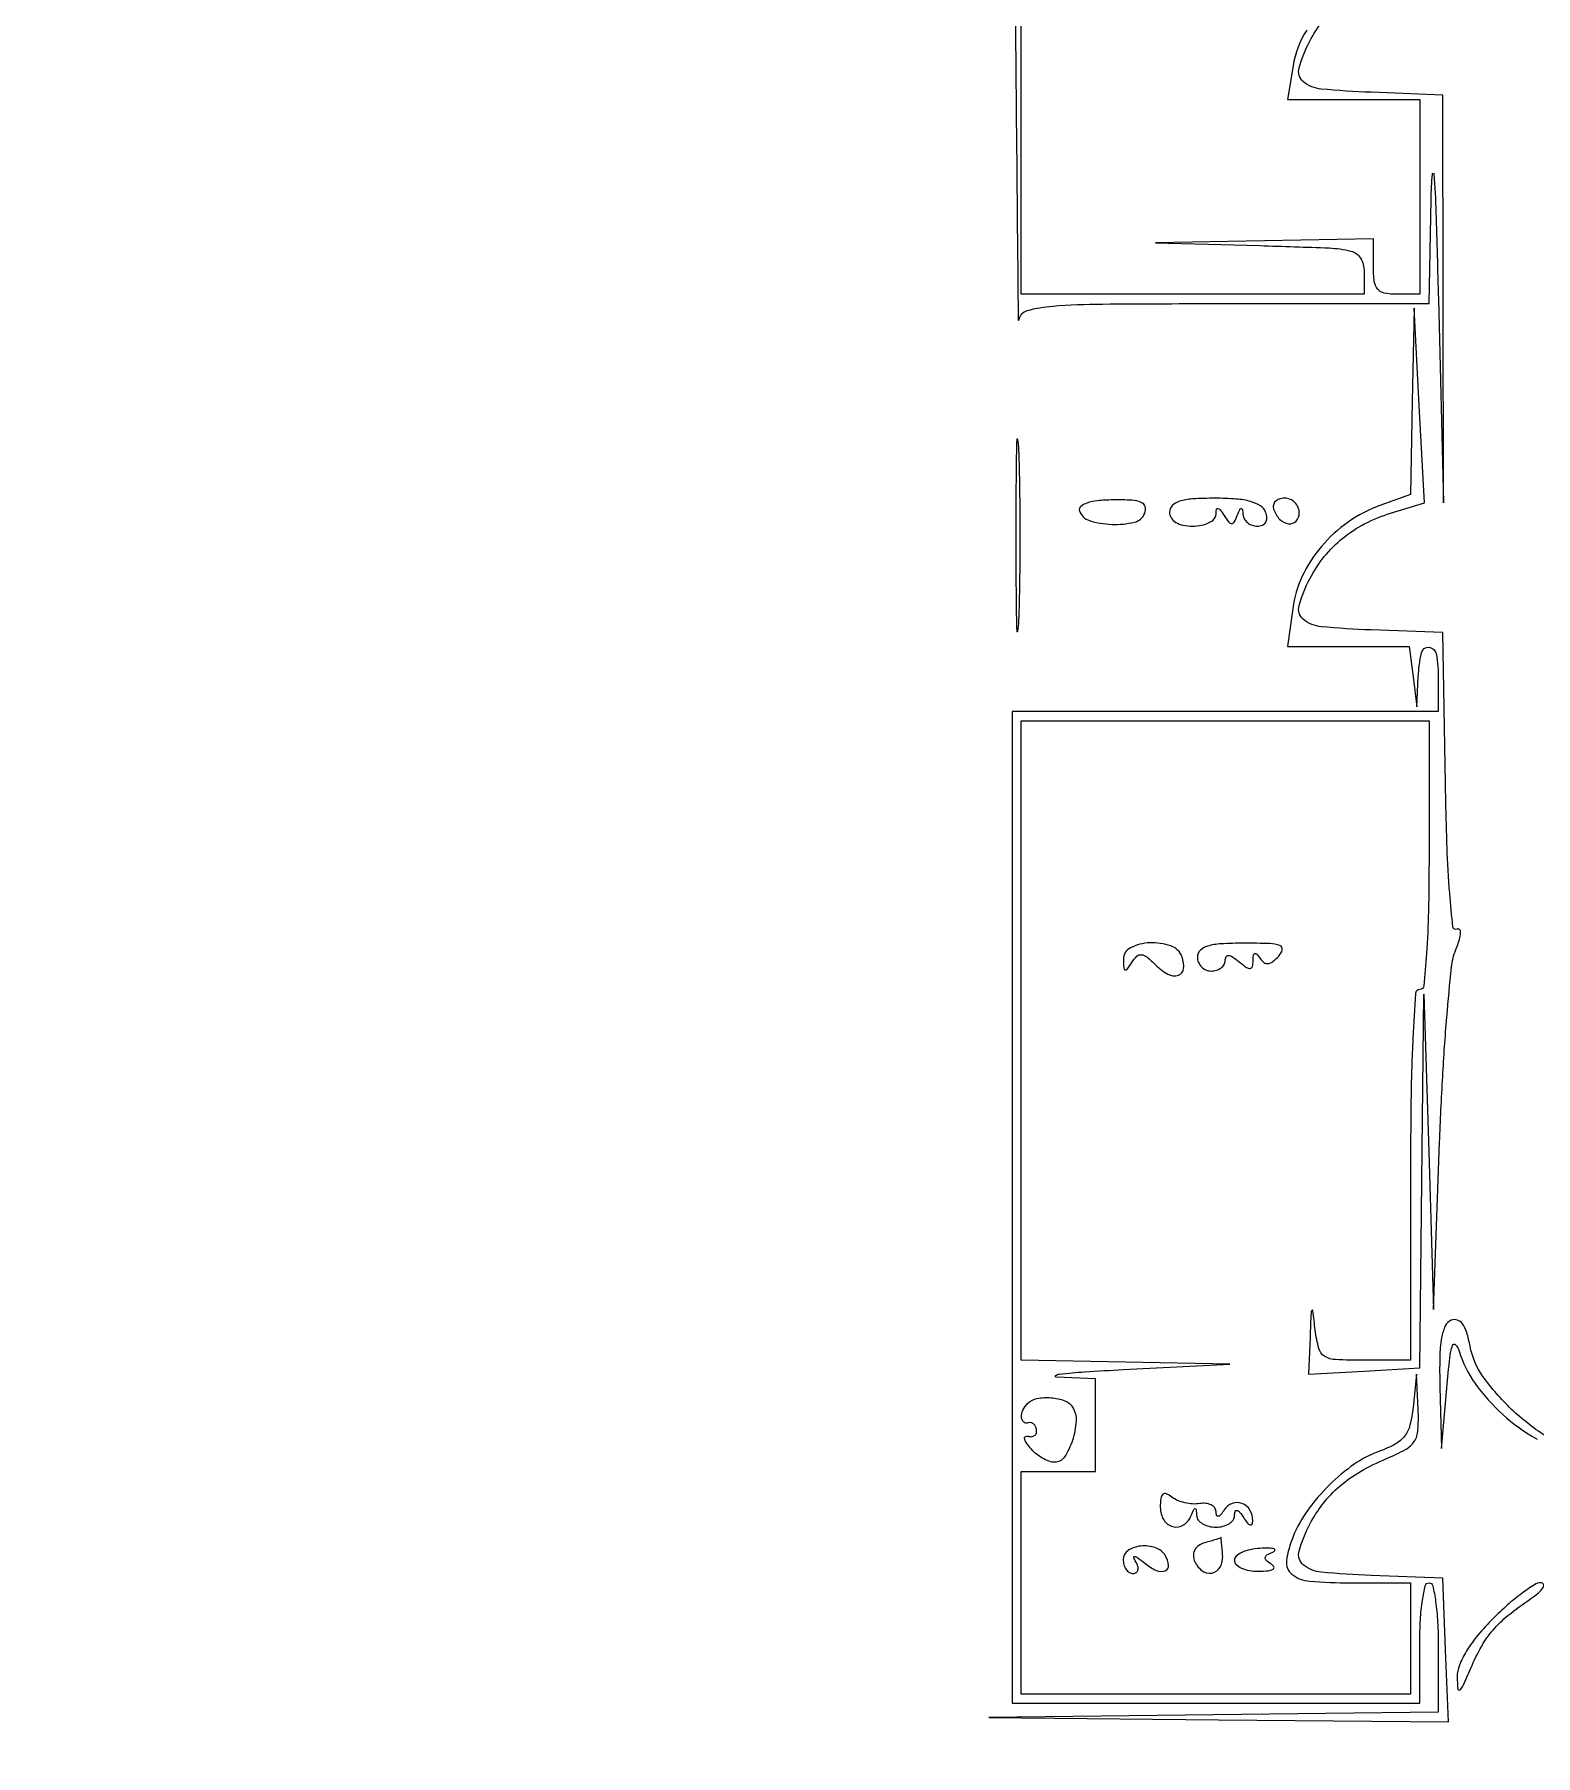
# Model space of a CAD drawing. Extents: x 23 to 255, y 40 to 184.
# Drawn here: x 167.8 to 181.51, y 54.94 to 70.64 of the extents above; entities that cross this region are included whole.
import ezdxf

# ---------------------------------------------------------------- set-up
doc = ezdxf.new("R2010")
doc.units = 0
doc.header["$MEASUREMENT"] = 0

msp = doc.modelspace()

# ---------------------------------------------------------------- linework, layer by layer
for points in [[(207.919475, 175.632891, 0.000007), (191.762556, 175.634099, 0.00002), (173.0434, 175.634494, 0.000013), (151.49745, 175.633531), (95.9364, 175.6296)], [(176.749039, 72.178656, 0.000481), (176.767533, 69.972792, 0.000067), (176.785856, 68.040068, 0.931447), (176.794298, 68.03955, -0.302283), (176.868578, 68.124344, -0.046471), (177.100782, 68.164544, -0.017973), (177.553929, 68.183863, -0.001666), (178.6752, 68.1876), (180.5364, 68.1876), (180.555054, 69.13935, -0.015706), (180.566831, 69.370041, -0.925013), (180.581269, 69.369975, -0.010648), (180.599492, 69.020001, -0.001216), (180.621854, 68.2299), (180.67, 66.3687), (180.66665, 68.2299), (180.6633, 70.0911), (180.00765, 70.115809, -0.013293), (179.552533, 70.145092, -0.152399), (179.38868, 70.213079, -0.297154), (179.350314, 70.338288, -0.049813), (179.448073, 70.583112, -0.046111), (179.567225, 70.768353, -0.046435)], [(179.420151, 70.68424, 0.102198), (179.295281, 70.357031), (179.245261, 70.0488), (179.848531, 70.0488), (180.4518, 70.0488), (180.4518, 69.1605), (180.4518, 68.2722), (180.2403, 68.2722, -0.047675), (180.128253, 68.282908, -0.173074), (180.067575, 68.31873, -0.144586), (180.037026, 68.38949, -0.030103), (180.0288, 68.526), (180.0288, 68.7798), (179.03475, 68.761716), (178.0407, 68.743632), (178.99245, 68.716645, -0.002832), (179.623464, 68.695176, -0.05082), (179.823877, 68.666682, -0.200631), (179.910948, 68.602019, -0.13481), (179.9442, 68.480929), (179.9442, 68.2722), (178.3791, 68.2722), (176.814, 68.2722), (176.814, 69.9219), (176.814, 71.5716)], [(181.596463, 57.855512, -0.047442), (181.290548, 58.095426, -0.047608), (181.028503, 58.396759, -0.109227), (180.911174, 58.671936, 0.026229), (180.88055, 58.79823, 0.084247), (180.842386, 58.875564, 0.155873), (180.795462, 58.910138, 0.174787), (180.739582, 58.909002, 0.196743), (180.684293, 58.856983, 0.064545), (180.650776, 58.748025, 0.038051), (180.634433, 58.573654, 0.010841), (180.635602, 58.301499), (180.650204, 57.7395), (180.699052, 58.2894, -0.005068), (180.726635, 58.567859, -0.053258), (180.751065, 58.679574, -0.57417), (180.779242, 58.685482, -0.110825), (180.811833, 58.6278, 0.081983), (180.957638, 58.331393, 0.054369), (181.210815, 58.048136, 0.053782), (181.523163, 57.822628, 0.074145)]]:
    msp.add_lwpolyline(points, format="xyb")
for points in [[(180.38376, 67.295145), (180.3672, 66.44499), (180.087291, 66.343774, 0.066423), (179.797614, 66.193103, 0.06394), (179.553361, 65.970085, 0.065554), (179.378413, 65.698451, 0.077135), (179.291777, 65.40524), (179.245122, 65.0574), (179.800801, 65.0574), (180.35648, 65.0574), (180.390601, 64.78245), (180.424722, 64.5075), (180.438261, 64.78245, -0.04012), (180.466693, 65.000944, -0.386836), (180.536485, 65.051085, -0.337735), (180.603786, 64.986263, -0.038204), (180.621, 64.7613), (180.621, 64.4652), (178.6752, 64.4652), (176.7294, 64.4652), (176.7294, 59.9391), (176.7294, 55.413), (178.5906, 55.413), (180.4518, 55.413), (180.4518, 55.9629, -0.013867), (180.457752, 56.177494, -0.024301), (180.476204, 56.354175, -0.022017), (180.502515, 56.486227, -0.345347), (180.5364, 56.5128, -0.350262), (180.570686, 56.485423, -0.020231), (180.596821, 56.343976, -0.022936), (180.615123, 56.154682, -0.012632), (180.621, 55.922104), (180.621, 55.331408), (178.56945, 55.307178), (176.5179, 55.282948), (178.615309, 55.263374), (180.712717, 55.2438), (180.688009, 55.89945), (180.6633, 56.5551), (180.00765, 56.579809, -0.013293), (179.552533, 56.609092, -0.152399), (179.38868, 56.677079, -0.297154), (179.350314, 56.802288, -0.049813), (179.448073, 57.047112, -0.046538), (179.569578, 57.235657, -0.049302), (179.721775, 57.394516, -0.04592), (179.911916, 57.529259, -0.03225), (180.147076, 57.645845, 0.02556), (180.322036, 57.729689, 0.125255), (180.401823, 57.803604, 0.128104), (180.435638, 57.905796, 0.02724), (180.437578, 58.094733), (180.423357, 58.4163), (180.391095, 58.114532, -0.034795), (180.362219, 57.952225, -0.102546), (180.313161, 57.85067, -0.105121), (180.228565, 57.778406, -0.03764), (180.083107, 57.713061, 0.06528), (179.854061, 57.594588, 0.042901), (179.625452, 57.404569, 0.042385), (179.429018, 57.174571, 0.057297), (179.29619, 56.9358, 0.06229), (179.235116, 56.714068, 0.265986), (179.283578, 56.59116, 0.150811), (179.445338, 56.527314, 0.019141), (179.82435, 56.5128), (180.3672, 56.5128), (180.3672, 56.0052), (180.3672, 55.4976), (178.5906, 55.4976), (176.814, 55.4976), (176.814, 56.5128), (176.814, 57.528), (177.1524, 57.528), (177.4908, 57.528), (177.4908, 57.951), (177.4908, 58.374), (177.13125, 58.390875, -0.702034), (177.127342, 58.403521, -0.1349), (177.163107, 58.41773, -0.01116), (177.392211, 58.437864, -0.003279), (177.7446, 58.4586), (178.7175, 58.50945), (177.76575, 58.526325), (176.814, 58.5432), (176.814, 61.4619), (176.814, 64.3806), (178.6752, 64.3806), (180.5364, 64.3806), (180.5364, 63.1539, -0.005192), (180.531066, 62.640239, -0.012022), (180.513791, 62.255025, -0.006948), (180.489435, 61.961363, -0.386182), (180.4518, 61.9272, 0.395015), (180.413082, 61.890956, 0.004008), (180.389408, 61.48305, 0.008881), (180.372394, 60.954808, 0.003609), (180.3672, 60.2352), (180.3672, 58.5432), (179.94956, 58.5432, -0.011388), (179.684048, 58.549248, -0.125955), (179.583254, 58.580002, -0.193568), (179.530171, 58.651052, -0.033959), (179.497799, 58.81815, 0.001409), (179.475139, 58.996635, 0.671986), (179.466818, 58.998834, 0.151722), (179.459365, 58.97807, 0.000762), (179.449985, 58.7547), (179.436292, 58.4163), (179.944046, 58.444964), (180.4518, 58.473629), (180.469839, 60.179264), (180.487879, 61.8849), (180.533289, 60.4467), (180.5787, 59.0085), (180.633306, 60.5313, -0.005133), (180.661018, 61.131874, -0.006847), (180.699246, 61.676539, -0.004964), (180.741912, 62.130596, -0.067682), (180.7811, 62.291585, 0.01904), (180.813166, 62.383441, 0.059859), (180.824724, 62.447608, 0.205246), (180.814766, 62.475208, 0.357473), (180.792058, 62.478248, -0.551419), (180.754565, 62.496558, -0.007337), (180.725432, 62.805671, -0.01119), (180.701465, 63.2263, -0.004416), (180.686563, 63.805863), (180.6633, 65.1843), (180.00765, 65.209009, -0.013293), (179.552533, 65.238292, -0.152399), (179.38868, 65.306279, -0.297154), (179.350314, 65.431488, -0.049813), (179.448073, 65.676312, -0.050298), (179.580272, 65.87811, -0.052284), (179.748573, 66.046566, -0.051259), (179.951347, 66.179114, -0.045041), (180.185697, 66.274487), (180.4941, 66.3687), (180.44721, 67.257), (180.40032, 68.1453)], [(176.764516, 66.0726, 0.001483), (176.766181, 65.511379, 0.007432), (176.772717, 65.197122, 0.89753), (176.782292, 65.196429, 0.036136), (176.792433, 65.29005, 0.005616), (176.801136, 65.646295, 0.003298), (176.803948, 66.0726, 0.003298), (176.801136, 66.498905, 0.005616), (176.792433, 66.85515, 0.036136), (176.782292, 66.948771, 0.89753), (176.772717, 66.948078, 0.007432), (176.766181, 66.633821, 0.001483)], [(177.345557, 66.295226, 0.244363), (177.43573, 66.206953, 0.065106), (177.640439, 66.172785, 0.065302), (177.846416, 66.192424, 0.249733), (177.940586, 66.274178, 0.157385), (177.943848, 66.334305, 0.232831), (177.90983, 66.373443, 0.088444), (177.823192, 66.392939, 0.014678), (177.651576, 66.395608, 0.02114), (177.511063, 66.387721, 0.054709), (177.411882, 66.366824, 0.100837), (177.356539, 66.335286, 0.300743)], [(178.1676, 66.2841, 0.140575), (178.182644, 66.23165, 0.118484), (178.224, 66.19104, 0.088208), (178.29083, 66.165544, 0.04716), (178.3791, 66.1572, 0.047987), (178.460137, 66.164995, 0.067455), (178.528852, 66.188264, 0.087009), (178.575418, 66.222559, 0.189774), (178.591895, 66.26295, -0.037088), (178.595866, 66.308797, -0.404726), (178.609367, 66.318872, -0.205841), (178.629952, 66.306699, -0.016505), (178.666255, 66.253377, 0.022213), (178.708198, 66.193256, 0.233412), (178.734329, 66.180355, 0.275386), (178.757508, 66.194168, 0.029355), (178.78518, 66.253377, -0.013489), (178.807826, 66.306131, -0.244218), (178.821883, 66.317024, -0.422144), (178.832685, 66.309334, -0.02254), (178.837721, 66.26295, 0.114002), (178.849768, 66.222596, 0.093834), (178.878935, 66.188264, 0.087515), (178.920685, 66.165192, 0.082754), (178.968645, 66.1572, 0.094119), (179.015957, 66.166185, 0.166113), (179.045924, 66.191663, 0.151899), (179.05562, 66.232074, 0.075244), (179.044194, 66.2841, 0.16029), (178.997343, 66.341531, 0.075374), (178.908799, 66.380878, 0.048848), (178.77405, 66.404021, 0.01812), (178.581549, 66.411, 0.014561), (178.378587, 66.405088, 0.059878), (178.257741, 66.383366, 0.123638), (178.192161, 66.343744, 0.197842)], [(179.117588, 66.310537, 0.113253), (179.1724, 66.220591, 0.165501), (179.254402, 66.178944, 0.244413), (179.322646, 66.202895, 0.190724), (179.352, 66.27705, 0.099038), (179.341774, 66.32817, 0.097945), (179.312652, 66.371652, 0.097945), (179.26917, 66.400774, 0.099038), (179.21805, 66.411, 0.077096), (179.169381, 66.403451, 0.119977), (179.133285, 66.381489, 0.144529), (179.115474, 66.348757, 0.134046)], [(177.745895, 62.20215, 0.013752), (177.74872, 62.124281, 0.296048), (177.761803, 62.106687, 0.336586), (177.78148, 62.112637, 0.015872), (177.822818, 62.17357, -0.057346), (177.868824, 62.230588, -0.223098), (177.910494, 62.245249, -0.149365), (177.960011, 62.224475, -0.022911), (178.039843, 62.151643, 0.072348), (178.152025, 62.067952, 0.201345), (178.247885, 62.058418, 0.300837), (178.296143, 62.117115, 0.118059), (178.281754, 62.226009, 0.220573), (178.179218, 62.325474, 0.095412), (177.986633, 62.353744, 0.105649), (177.810422, 62.307807, 0.285935)], [(178.4214, 62.2233, 0.099038), (178.431088, 62.17487, 0.097945), (178.458677, 62.133677, 0.097945), (178.49987, 62.106088, 0.099038), (178.5483, 62.0964, 0.073201), (178.59679, 62.103537, 0.087756), (178.637923, 62.124294, 0.100549), (178.665421, 62.155147, 0.132654), (178.6752, 62.191359, -0.122183), (178.683799, 62.226022, -0.300026), (178.705771, 62.238069, -0.128583), (178.743623, 62.224798, -0.024942), (178.8021, 62.181, 0.018329), (178.869803, 62.12888, 0.177684), (178.904171, 62.119453, 0.328723), (178.924014, 62.136827, 0.051364), (178.930295, 62.191791, -0.027767), (178.933647, 62.241987, -0.294945), (178.946173, 62.256985, -0.304931), (178.964573, 62.251482, -0.028884), (178.993745, 62.211512, 0.089898), (179.028894, 62.173938, 0.192921), (179.066616, 62.163973, 0.137064), (179.110294, 62.182199, 0.038751), (179.164985, 62.232662, 0.131458), (179.196, 62.291273, 0.376766), (179.175816, 62.328631, 0.081416), (179.083108, 62.346685, 0.007466), (178.847735, 62.3502, 0.013894), (178.637663, 62.344361, 0.058499), (178.513606, 62.322755, 0.122436), (178.446509, 62.283174, 0.201194)], [(177.282272, 58.115392, -0.154589), (177.314222, 57.988588, -0.063671), (177.280894, 57.812536, -0.066528), (177.208165, 57.660863, -0.252897), (177.118847, 57.6126, -0.089967), (177.066947, 57.622015, -0.043055), (177.005577, 57.651279, -0.04082), (176.944945, 57.693892, -0.045999), (176.894638, 57.744273, -0.027517), (176.85773, 57.794083, -0.101995), (176.843326, 57.830211, -0.326514), (176.85181, 57.847549, -0.193253), (176.87582, 57.850023, 0.08837), (176.909389, 57.84656, 0.144211), (176.93598, 57.856566, 0.15806), (176.951344, 57.878507, 0.112032), (176.95359, 57.9087, 0.077566), (176.94396, 57.939426, 0.104762), (176.925989, 57.962236, 0.122172), (176.902608, 57.973577, 0.133334), (176.87745, 57.97215, -0.262077), (176.835979, 57.980163, -0.20983), (176.815717, 58.021722, -0.116531), (176.828583, 58.087891, -0.090583), (176.8704, 58.1484, -0.148863), (176.957138, 58.194647, -0.068673), (177.086107, 58.202027, -0.069403), (177.210315, 58.17444, -0.166535)], [(178.083, 57.199959, 0.137769), (178.114743, 57.086942, 0.194264), (178.197767, 57.025202, 0.210592), (178.294975, 57.040835, 0.154384), (178.365371, 57.12615, -0.009076), (178.389082, 57.18197, -0.295955), (178.400844, 57.1896, -0.382689), (178.409958, 57.181427, -0.011437), (178.414721, 57.12615, 0.152397), (178.43017, 57.085787, 0.090607), (178.469141, 57.051464, 0.075361), (178.525403, 57.028277, 0.060192), (178.5906, 57.0204, 0.060533), (178.655399, 57.028274, 0.078496), (178.710478, 57.051464, 0.095937), (178.747609, 57.085811, 0.156456), (178.761095, 57.12615, -0.066727), (178.766735, 57.164636, -0.405416), (178.782569, 57.173738, -0.167501), (178.807156, 57.157609, -0.021149), (178.8444, 57.105, 0.027275), (178.878455, 57.058122, 0.147021), (178.904239, 57.040632, 0.37991), (178.920903, 57.048115, 0.102799), (178.927705, 57.078857, 0.139997), (178.901269, 57.176143, 0.166392), (178.828678, 57.236978, 0.182186), (178.739241, 57.237634, 0.164743), (178.667037, 57.179289, -0.02603), (178.635457, 57.134739, -0.167258), (178.612552, 57.120037, -0.38832), (178.597534, 57.128273, -0.078969), (178.591895, 57.160964, 0.159299), (178.579761, 57.196492, 0.116522), (178.547491, 57.223328, 0.091838), (178.499261, 57.237122, 0.064033), (178.44255, 57.235279, -0.057099), (178.378105, 57.232293, -0.041251), (178.306926, 57.243067, -0.041854), (178.240048, 57.264959, -0.068059), (178.18875, 57.295424, 0.064715), (178.138689, 57.325606, 0.295052), (178.106701, 57.320427, 0.182833), (178.087732, 57.283524, 0.028289)], [(178.489539, 56.878386, 0.080891), (178.436128, 56.854589, 0.111684), (178.399794, 56.816951, 0.121401), (178.385039, 56.769872, 0.107536), (178.39284, 56.719, 0.131962), (178.461084, 56.625168, 0.218705), (178.554233, 56.601488, 0.230459), (178.629208, 56.656695, 0.140482), (178.651939, 56.7666, 0.002144), (178.646824, 56.83082, 0.003905), (178.642013, 56.883215, 0.001636), (178.637624, 56.925825, 0.810887), (178.636047, 56.925986, -0.237441), (178.631252, 56.921106, -0.003467), (178.591712, 56.907956, -0.008626), (178.544718, 56.893579, -0.005481)], [(177.7446, 56.7243, 0.06887), (177.751313, 56.675797, 0.085131), (177.770918, 56.634677, 0.099915), (177.800028, 56.607182, 0.140337), (177.834193, 56.5974, 0.146934), (177.862991, 56.60605, 0.188594), (177.878805, 56.628464, 0.132816), (177.878037, 56.662652, 0.063696), (177.860253, 56.70315, -0.043872), (177.841127, 56.742412, -0.573559), (177.84929, 56.752593, -0.123824), (177.878147, 56.74063, -0.010573), (177.941905, 56.691094, 0.062806), (178.047129, 56.625677, 0.199745), (178.128222, 56.622718, 0.343338), (178.159109, 56.672926, 0.111365), (178.128779, 56.760971, 0.173262), (178.039679, 56.832158, 0.106944), (177.90503, 56.848109, 0.123231), (177.788993, 56.807011, 0.251399)], [(178.7598, 56.716423, 0.209938), (178.776238, 56.679, 0.081524), (178.824581, 56.6473, 0.062081), (178.895903, 56.62573, 0.042446), (178.980332, 56.61855, 0.020782), (179.066612, 56.622138, 0.104082), (179.112706, 56.635919, 0.391361), (179.119837, 56.656959, 0.150604), (179.097659, 56.682334, -0.038861), (179.051345, 56.716192, -0.247775), (179.041002, 56.742385, -0.238011), (179.056675, 56.766466, -0.036262), (179.109777, 56.792377, 0.166593), (179.128164, 56.808233, 0.488322), (179.122883, 56.821473, 0.069119), (179.07563, 56.828361, 0.014748), (178.99245, 56.826466, 0.039945), (178.903378, 56.81463, 0.057528), (178.828141, 56.789121, 0.073885), (178.776797, 56.754794, 0.211569)], [(181.118647, 56.184353, 0.023971), (180.983283, 56.035348, 0.034569), (180.87979, 55.890511, 0.040209), (180.813222, 55.759768, 0.102127), (180.793511, 55.655603, 0.015015), (180.798622, 55.54591, 0.564293), (180.816834, 55.536734, 0.146968), (180.844171, 55.568019, 0.004112), (180.917749, 55.73363, -0.025595), (181.017694, 55.934828, -0.049821), (181.120564, 56.081457, -0.045553), (181.256563, 56.212911, -0.018139), (181.464674, 56.368212, 0.023503), (181.537707, 56.423942, 0.071832), (181.579099, 56.470327, 0.248169), (181.581879, 56.498421, 0.304666), (181.560471, 56.5128, 0.141923), (181.498175, 56.494754, 0.018835), (181.383917, 56.416319, 0.020587), (181.252713, 56.310126, 0.015952)]]:
    msp.add_lwpolyline(points, format="xyb", close=True)

doc.saveas('drawing.dxf')
